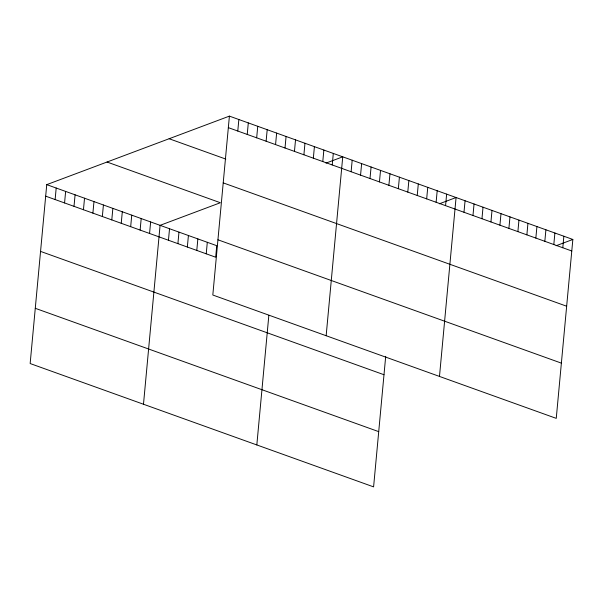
<?xml version="1.0" encoding="UTF-8"?>
<svg xmlns="http://www.w3.org/2000/svg" width="603" height="603" viewBox="0 0 603 603"><rect width="100%" height="100%" fill="white"/><g stroke="black" fill="none" stroke-linecap="round" stroke-linejoin="round"><path stroke-width="0.9" d="M229.404 116.123L212.814 295.025L556.252 418.361L572.85 239.459L229.404 116.123L46.748 184.639L30.15 363.541L373.596 486.877L385.701 356.32M55.122 199.555L56.192 188.03M64.566 202.947L65.637 191.422M74.011 206.339L75.081 194.814M83.455 209.731L84.526 198.206M92.9 213.123L93.97 201.598M102.344 216.515L103.414 204.99M111.789 219.907L112.859 208.382M121.233 223.298L122.303 211.774M130.678 226.69L131.748 215.165M140.122 230.082L141.192 218.557M149.567 233.474L150.637 221.949M143.484 404.244L160.081 225.341L220.359 202.729L107.025 162.026M168.456 240.25L169.526 228.733M177.9 243.642L178.97 232.125M187.345 247.034L188.415 235.517M196.789 250.426L197.859 238.901M206.234 253.818L207.304 242.293M237.786 131.039L238.848 119.515M247.23 134.431L248.3 122.906M256.674 137.823L257.745 126.298M266.119 141.215L267.189 129.69M275.563 144.607L276.634 133.082M256.825 444.946L268.848 315.309M285.008 147.999L286.078 136.474M294.452 151.391L295.523 139.866M303.897 154.783L304.967 143.258M313.341 158.174L314.412 146.65M322.786 161.566L323.856 150.041M332.23 164.951L333.301 153.433M326.148 335.728L342.745 156.825L325.997 163.104M351.119 171.734L352.19 160.217M360.564 175.126L361.634 163.609M370.008 178.518L371.079 166.993M379.453 181.91L380.523 170.385M388.897 185.302L389.968 173.777M398.342 188.694L399.412 177.169M407.786 192.086L408.857 180.561M417.231 195.478L418.301 183.953M426.675 198.869L427.746 187.345M436.12 202.261L437.19 190.736M445.564 205.653L446.635 194.128M439.481 376.43L456.079 197.52L439.338 203.806M463.993 212.271L465.064 200.746M472.978 215.497L474.041 203.972M481.955 218.723L483.026 207.198M490.94 221.949L492.01 210.424M499.925 225.175L500.987 213.65M508.902 228.401L509.972 216.876M517.887 231.627L518.957 220.103M526.871 234.853L527.942 223.329M535.848 238.079L536.919 226.555M544.833 241.306L545.903 229.781M553.818 244.532L554.888 233.007M562.795 247.758L563.865 236.233M556.109 245.738L572.85 239.459M228.341 127.648L571.78 250.984M169.126 138.735L225.801 159.079M223.216 182.882L566.654 306.218M217.932 239.79L561.378 363.127M46.748 184.639L216.748 245.685L215.678 257.21L45.677 196.163M40.552 251.398L383.998 374.734M35.276 308.306L378.714 431.642"/></g></svg>
